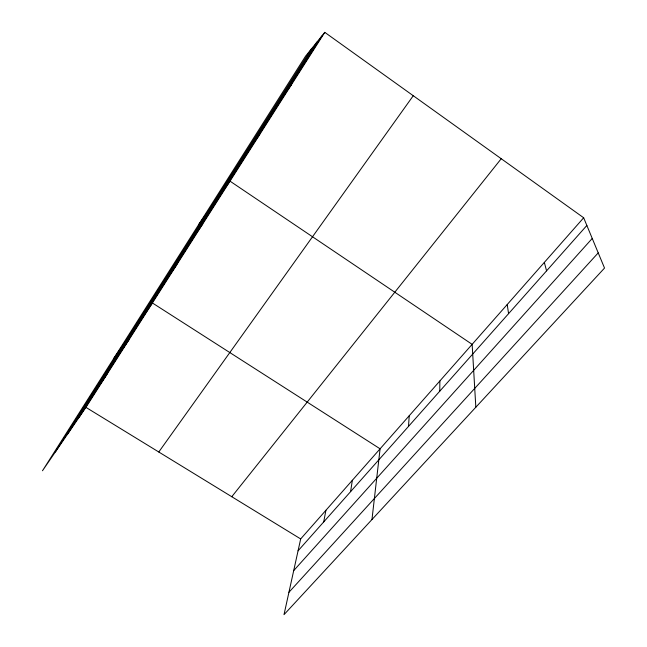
<?xml version="1.0" encoding="UTF-8"?>
<svg xmlns="http://www.w3.org/2000/svg" width="647" height="647" viewBox="0 0 647 647"><rect width="100%" height="100%" fill="white"/><g stroke="black" fill="none" stroke-linecap="round" stroke-linejoin="round"><path stroke-width="0.97" d="M439.766 391.184L439.871 380.97M408.508 426.389L409.227 415.746M371.968 519.533L380.088 448.808L152.417 302.982L113.921 358.179M350.585 491.647L352.348 480.292M323.702 521.943L325.91 510.297M583.667 217.772L300.677 538.935L284.009 614.65L604.524 268.068L583.667 217.772L324.786 32.35L305.562 56.168L42.476 470.765L85.93 407.367L324.786 32.35M55.359 451.97L311.401 48.937M67.798 433.822L316.925 42.095M79.136 417.283L321.866 35.965M100.455 383.792L107.006 374.273M122.857 348.587L129.141 339.521M171.293 272.5L176.914 264.51M197.521 231.302L202.737 223.967M158.782 452.002L413.263 95.724M199.017 224.072L230.008 181.152L472.14 344.35L475.836 407.222M255.508 140.213L259.73 134.487M287.656 89.715L291.271 84.967M231.772 496.718L501.231 158.725M298.065 550.823L586.861 225.463M293.706 570.614L592.24 238.444M288.934 592.28L598.224 252.88M85.93 407.367L300.677 538.935M544.337 262.399L546.561 270.867M507.224 304.527L508.574 313.658"/></g></svg>
